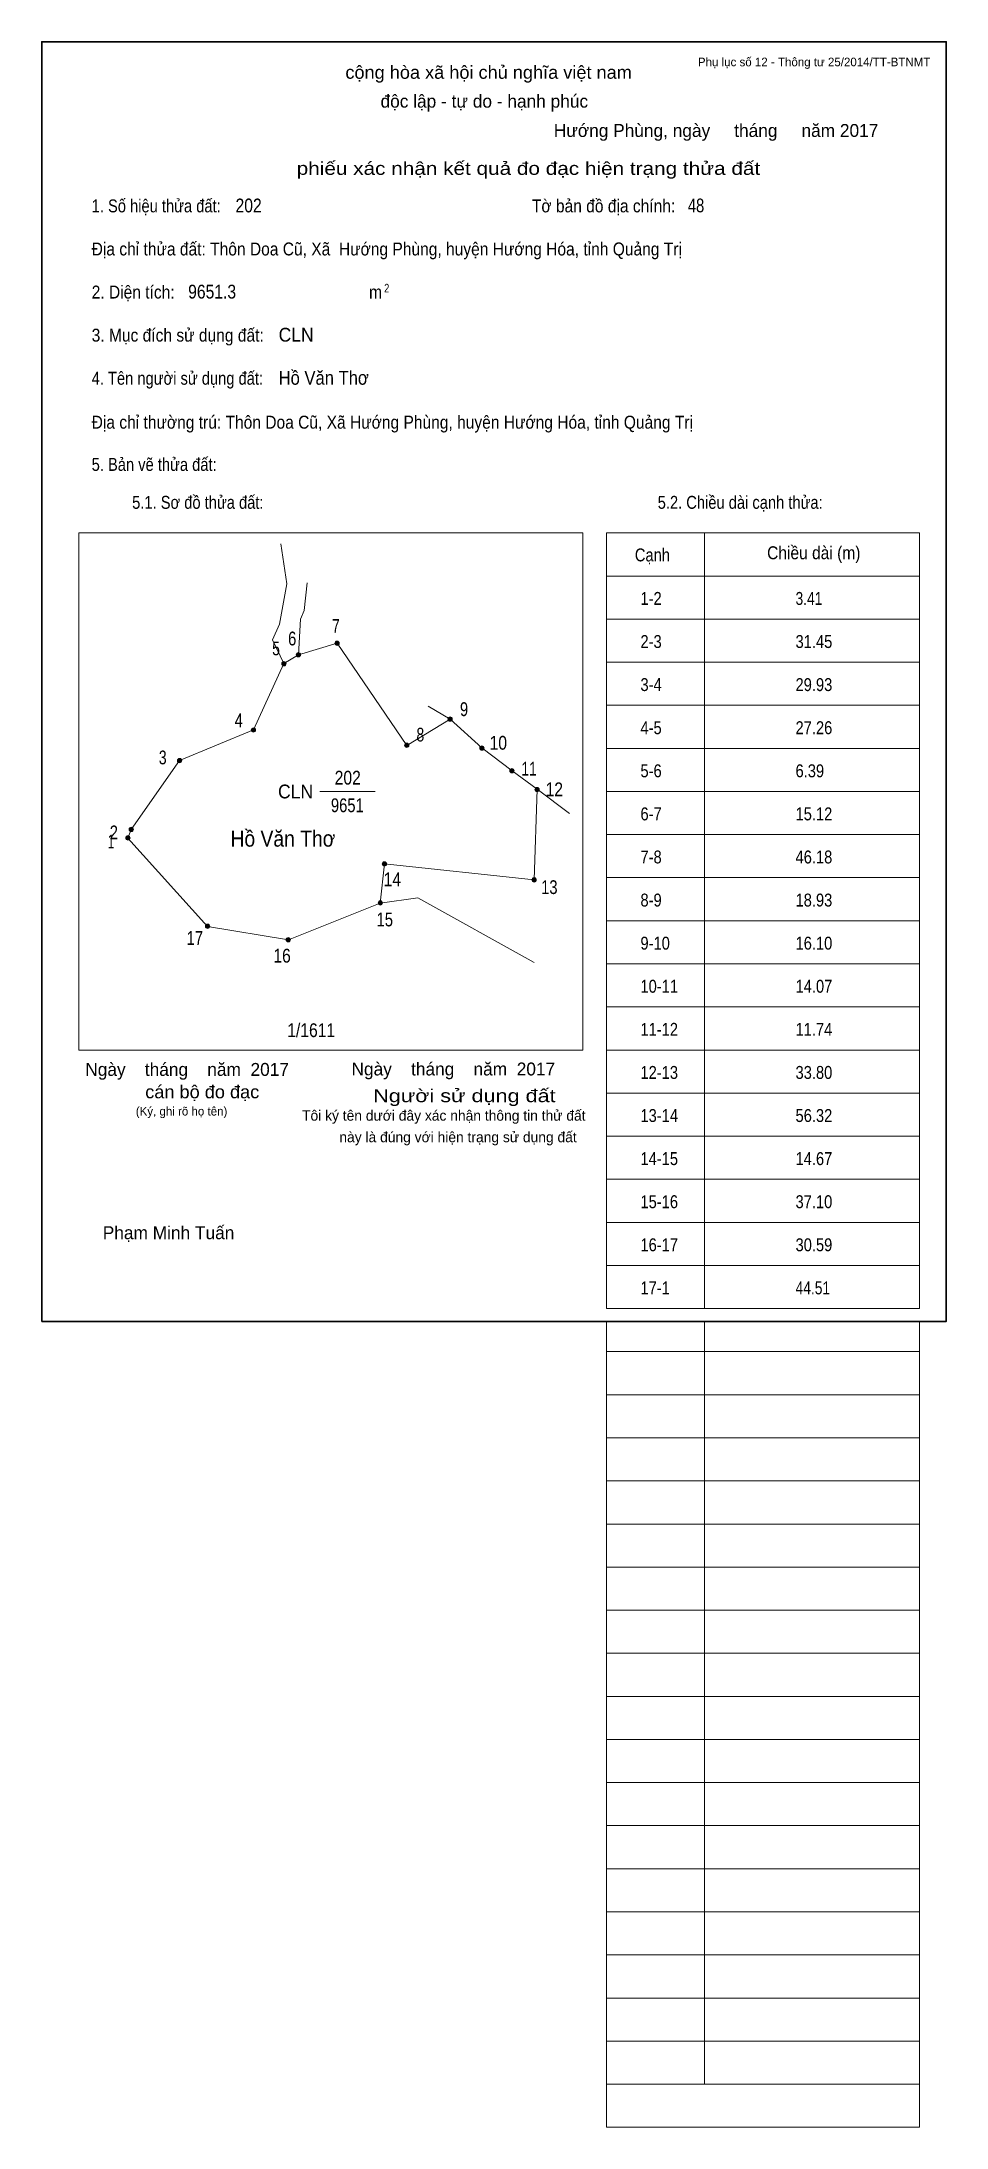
# Model space of a CAD drawing. Header units: centimetres. Extents: x 0 to 21, y -18.7 to 29.7.
import ezdxf
from ezdxf.enums import TextEntityAlignment as Align

# ---------------------------------------------------------------- set-up
doc = ezdxf.new("R2010")
doc.units = ezdxf.units.CM
doc.header["$LTSCALE"] = 0.12
for name, color, linetype in [('2', 7, 'Continuous'), ('30', 7, 'Continuous'), ('34', 7, 'Continuous')]:
    doc.layers.add(name, color=color, linetype=linetype)
for name, color, linetype, lineweight in [('32', 7, 'Continuous', 13), ('33', 7, 'Continuous', 13), ('6', 7, 'Continuous', 13), ('63', 7, 'Continuous', 13)]:
    doc.layers.add(name, color=color, linetype=linetype, lineweight=lineweight)

msp = doc.modelspace()

# ---------------------------------------------------------------- hatches: boundary and pattern name
at = {"layer": '32'}
for points in [[(6.0081, 15.4743, 1), (5.9081, 15.4743, 1)], [(6.908, 15.7412, 1), (6.808, 15.7412, 1)], [(5.6718, 15.2646, 1), (5.5718, 15.2646, 1)], [(4.9662, 13.7267, 1), (4.8662, 13.7267, 1)], [(9.5306, 13.9799, 1), (9.4306, 13.9799, 1)], [(8.524, 13.3742, 1), (8.424, 13.3742, 1)], [(10.2691, 13.3066, 1), (10.1691, 13.3066, 1)], [(3.2496, 13.0174, 1), (3.1496, 13.0174, 1)], [(10.9666, 12.7816, 1), (10.8666, 12.7816, 1)], [(11.55, 12.3453, 1), (11.45, 12.3453, 1)], [(2.05, 11.2233, 1), (1.95, 11.2233, 1)], [(2.1282, 11.42, 1), (2.0282, 11.42, 1)], [(8.007, 10.6188, 1), (7.907, 10.6188, 1)], [(11.4824, 10.2489, 1), (11.3824, 10.2489, 1)], [(7.9115, 9.7134, 1), (7.8115, 9.7134, 1)], [(3.9012, 9.1728, 1), (3.8012, 9.1728, 1)], [(5.7735, 8.8594, 1), (5.6735, 8.8594, 1)]]:
    msp.add_hatch(color=256, dxfattribs=at).paths.add_polyline_path(points)

# ---------------------------------------------------------------- linework, layer by layer
for centre in [(5.9581, 15.4743), (6.858, 15.7412), (5.6218, 15.2646), (4.9162, 13.7267), (9.4806, 13.9799), (8.474, 13.3742), (10.2191, 13.3066), (3.1996, 13.0174), (10.9166, 12.7816), (11.5, 12.3453), (2, 11.2233), (2.0782, 11.42), (7.957, 10.6188), (11.4324, 10.2489), (7.8615, 9.7134), (3.8512, 9.1728), (5.7235, 8.8594)]:
    msp.add_circle(centre, 0.05, dxfattribs=at)
at = {"layer": '33'}
msp.add_line((6.46, 12.3), (7.74, 12.3), dxfattribs=at)
at = {"layer": '6'}
for p, q in [((5.96, 15.47), (5.62, 15.27)), ((9.48, 13.98), (8.97, 14.28)), ((12.25, 11.79), (11.5, 12.35))]:
    msp.add_line(p, q, dxfattribs=at)
for points in [[(5.62, 15.27), (5.36, 15.82), (5.52, 16.18), (5.69, 17.12), (5.55, 18.05)], [(6.16, 17.14), (6.09, 16.5), (6.01, 16.3), (5.96, 15.47)], [(5.96, 15.47), (6.86, 15.74), (8.48, 13.37), (9.48, 13.98)], [(5.62, 15.27), (4.92, 13.73), (3.2, 13.02), (2.08, 11.42), (2, 11.22), (3.85, 9.17), (5.73, 8.86), (7.86, 9.71)], [(11.5, 12.35), (10.92, 12.78), (10.22, 13.31), (9.48, 13.98)], [(7.86, 9.71), (7.96, 10.62), (11.43, 10.25), (11.5, 12.35)], [(7.86, 9.71), (8.73, 9.83), (11.43, 8.33)]]:
    msp.add_lwpolyline(points, dxfattribs=at)
at = {"layer": '63'}
for p, q in [((0.86, 18.3), (12.56, 18.3)), ((0.86, 6.3), (0.86, 18.3)), ((12.56, 6.3), (12.56, 18.3)), ((13.11, 18.3), (20.38, 18.3)), ((13.11, 0.3), (13.11, 18.3)), ((15.39, 0.3), (15.39, 18.3)), ((20.38, 0.3), (20.38, 18.3)), ((13.11, 17.3), (20.38, 17.3)), ((13.11, 16.3), (20.38, 16.3)), ((13.11, 15.3), (20.38, 15.3)), ((13.11, 14.3), (20.38, 14.3)), ((13.11, 13.3), (20.38, 13.3)), ((13.11, 12.3), (20.38, 12.3)), ((13.11, 11.3), (20.38, 11.3)), ((13.11, 10.3), (20.38, 10.3)), ((13.11, 9.3), (20.38, 9.3)), ((13.11, 8.3), (20.38, 8.3)), ((13.11, 7.3), (20.38, 7.3)), ((0.86, 6.3), (12.56, 6.3)), ((13.11, 6.3), (20.38, 6.3)), ((13.11, 5.3), (20.38, 5.3)), ((13.11, 4.3), (20.38, 4.3)), ((13.11, 3.3), (20.38, 3.3)), ((13.11, 2.3), (20.38, 2.3)), ((13.11, 1.3), (20.38, 1.3)), ((13.11, 0.3), (20.38, 0.3)), ((13.11, -18.7), (13.11, 0)), ((15.39, -17.7), (15.39, 0)), ((20.38, -18.7), (20.38, 0)), ((13.11, -0.7), (20.38, -0.7)), ((13.11, -0.7), (20.38, -0.7)), ((13.11, -1.7), (20.38, -1.7)), ((13.11, -2.7), (20.38, -2.7)), ((13.11, -3.7), (20.38, -3.7)), ((13.11, -4.7), (20.38, -4.7)), ((13.11, -5.7), (20.38, -5.7)), ((13.11, -6.7), (20.38, -6.7)), ((13.11, -7.7), (20.38, -7.7)), ((13.11, -8.7), (20.38, -8.7)), ((13.11, -9.7), (20.38, -9.7)), ((13.11, -10.7), (20.38, -10.7)), ((13.11, -11.7), (20.38, -11.7)), ((13.11, -12.7), (20.38, -12.7)), ((13.11, -13.7), (20.38, -13.7)), ((13.11, -14.7), (20.38, -14.7)), ((13.11, -15.7), (20.38, -15.7)), ((13.11, -16.7), (20.38, -16.7)), ((13.11, -17.7), (20.38, -17.7)), ((13.11, -18.7), (20.38, -18.7))]:
    msp.add_line(p, q, dxfattribs=at)
at = {"layer": '63', "lineweight": 35}
msp.add_lwpolyline([(0, 0), (0, 29.7), (21, 29.7), (21, 0)], close=True, dxfattribs=at)

# ---------------------------------------------------------------- texts
at = {"layer": '2', "width": 0.9}
msp.add_text('Hồ Văn Thơ', height=0.3722, dxfattribs=at).set_placement((5.6, 11.02), align=Align.CENTER)
at = {"layer": '30'}
for s, height, width, p in [('1-2', 0.3, 0.85, (13.9, 16.63)), ('3.41', 0.3, 0.8, (17.5, 16.63)), ('2-3', 0.3, 0.85, (13.9, 15.63)), ('31.45', 0.3, 0.85, (17.5, 15.63)), ('3-4', 0.3, 0.85, (13.9, 14.63)), ('29.93', 0.3, 0.85, (17.5, 14.63)), ('4-5', 0.3, 0.85, (13.9, 13.63)), ('27.26', 0.3, 0.85, (17.5, 13.63)), ('5-6', 0.3, 0.85, (13.9, 12.63)), ('6.39', 0.3, 0.85, (17.5, 12.63)), ('6-7', 0.3, 0.85, (13.9, 11.63)), ('15.12', 0.3, 0.85, (17.5, 11.63)), ('7-8', 0.3, 0.85, (13.9, 10.63)), ('46.18', 0.3, 0.85, (17.5, 10.63)), ('8-9', 0.3, 0.85, (13.9, 9.63)), ('18.93', 0.3, 0.85, (17.5, 9.63)), ('9-10', 0.3, 0.85, (13.9, 8.63)), ('16.10', 0.3, 0.85, (17.5, 8.63)), ('10-11', 0.3, 0.85, (13.9, 7.63)), ('14.07', 0.3, 0.85, (17.5, 7.63)), ('1/1611', 0.32, 0.85, (5.7, 6.6)), ('11-12', 0.3, 0.85, (13.9, 6.63)), ('11.74', 0.3, 0.85, (17.5, 6.63)), ('12-13', 0.3, 0.85, (13.9, 5.63)), ('33.80', 0.3, 0.85, (17.5, 5.63)), ('13-14', 0.3, 0.85, (13.9, 4.63)), ('56.32', 0.3, 0.85, (17.5, 4.63)), ('14-15', 0.3, 0.85, (13.9, 3.63)), ('14.67', 0.3, 0.85, (17.5, 3.63)), ('15-16', 0.3, 0.85, (13.9, 2.63)), ('37.10', 0.3, 0.85, (17.5, 2.63)), ('16-17', 0.3, 0.85, (13.9, 1.63)), ('30.59', 0.3, 0.85, (17.5, 1.63)), ('17-1', 0.3, 0.85, (13.9, 0.63)), ('44.51', 0.3, 0.8, (17.5, 0.63))]:
    msp.add_text(s, height=height, dxfattribs=dict(at, width=width)).set_placement(p)
at = {"layer": '32'}
for s, width, p in [('6', 0.8, (5.815, 15.69)), ('7', 0.75, (6.83, 15.98)), ('5', 0.75, (5.44, 15.46)), ('4', 0.8, (4.575, 13.79)), ('9', 0.8, (9.805, 14.05)), ('8', 0.75, (8.79, 13.46)), ('10', 0.85, (10.6, 13.27)), ('3', 0.75, (2.81, 12.93)), ('11', 0.75, (11.315, 12.67)), ('12', 0.85, (11.9, 12.19)), ('1', 0.65, (1.61, 10.98)), ('2', 0.8, (1.675, 11.19)), ('14', 0.85, (8.14, 10.1)), ('13', 0.8, (11.785, 9.92)), ('15', 0.8, (7.965, 9.17)), ('17', 0.8, (3.555, 8.74)), ('16', 0.85, (5.58, 8.33))]:
    msp.add_text(s, height=0.32, dxfattribs=dict(at, width=width)).set_placement(p, align=Align.CENTER)
at = {"layer": '33'}
for s, width, p in [('202', 0.85, (7.105, 12.46)), ('9651', 0.8, (7.095, 11.82))]:
    msp.add_text(s, height=0.32, dxfattribs=dict(at, width=width)).set_placement(p, align=Align.CENTER)
at = {"layer": '33', "width": 0.95}
msp.add_text('CLN', height=0.32, dxfattribs=at).set_placement((6.3, 12.14), align=Align.RIGHT)
at = {"layer": '34'}
for s, width, p in [('202', 0.85, (4.5, 25.74)), ('48', 0.8, (15, 25.74)), ('9651.3', 0.85, (3.4, 23.74)), ('CLN', 0.95, (5.5, 22.74)), ('Hồ Văn Thơ', 0.9, (5.5, 21.74))]:
    msp.add_text(s, height=0.32, dxfattribs=dict(at, width=width)).set_placement(p)
at = {"layer": '63', "width": 1.05}
msp.add_text('cộng hòa xã hội chủ nghĩa việt nam', height=0.3, dxfattribs=at).set_placement((10.375, 28.84), align=Align.CENTER)
at = {"layer": '63'}
for s, height, p in [('Phụ lục số 12 - Thông tư 25/2014/TT-BTNMT', 0.2, (20.63, 29.13)), ('Ngày    tháng    năm  2017', 0.3, (5.74, 5.7)), ('Ngày    tháng    năm  2017', 0.3, (11.92, 5.71)), ('(Ký, ghi rõ họ tên)', 0.2, (4.31, 4.78))]:
    msp.add_text(s, height=height, dxfattribs=at).set_placement(p, align=Align.RIGHT)
for s, height, p in [('độc lập - tự do - hạnh phúc', 0.3, (10.275, 28.17)), ('Hướng Phùng, ngày     tháng     năm 2017', 0.3, (15.655, 27.49)), ('Tôi ký tên dưới đây xác nhận thông tin thử đất', 0.24, (9.335, 4.66)), ('này là đúng với hiện trạng sử dụng đất', 0.24, (9.665, 4.16)), ('Phạm Minh Tuấn', 0.3, (2.945, 1.91))]:
    msp.add_text(s, height=height, dxfattribs=at).set_placement(p, align=Align.CENTER)
for s, width, p in [('phiếu xác nhận kết quả đo đạc hiện trạng thửa đất', 1.2, (16.68, 26.61)), ('cán bộ đo đạc', 1.05, (5.05, 5.18)), ('Người sử dụng đất', 1.25, (11.93, 5.09))]:
    msp.add_text(s, height=0.3, dxfattribs=dict(at, width=width)).set_placement(p, align=Align.RIGHT)
for s, height, width, p in [('1. Số hiệu thửa đất:', 0.3, 0.85, (1.16, 25.74)), ('Tờ bản đồ địa chính:', 0.3, 0.9, (11.38, 25.74)), ('Địa chỉ thửa đất: Thôn Doa Cũ, Xã  Hướng Phùng, huyện Hướng Hóa, tỉnh Quảng Trị', 0.3, 0.9, (1.16, 24.74)), ('2. Diện tích:', 0.3, 0.9, (1.16, 23.74)), ('m', 0.3, 0.9, (7.6, 23.74)), ('2', 0.2, 0.8, (7.95, 23.88)), ('3. Mục đích sử dụng đất:', 0.3, 0.9, (1.16, 22.74)), ('4. Tên người sử dụng đất:', 0.3, 0.85, (1.16, 21.74)), ('Địa chỉ thường trú: Thôn Doa Cũ, Xã Hướng Phùng, huyện Hướng Hóa, tỉnh Quảng Trị', 0.3, 0.9, (1.16, 20.72)), ('5. Bản vẽ thửa đất:', 0.3, 0.85, (1.16, 19.74)), ('5.1. Sơ đồ thửa đất:', 0.3, 0.85, (2.1, 18.86)), ('5.2. Chiều dài cạnh thửa:', 0.3, 0.85, (14.3, 18.86)), ('Cạnh', 0.3, 0.85, (13.77, 17.64)), ('Chiều dài (m)', 0.3, 0.9, (16.84, 17.69))]:
    msp.add_text(s, height=height, dxfattribs=dict(at, width=width)).set_placement(p)

doc.saveas('drawing.dxf')
